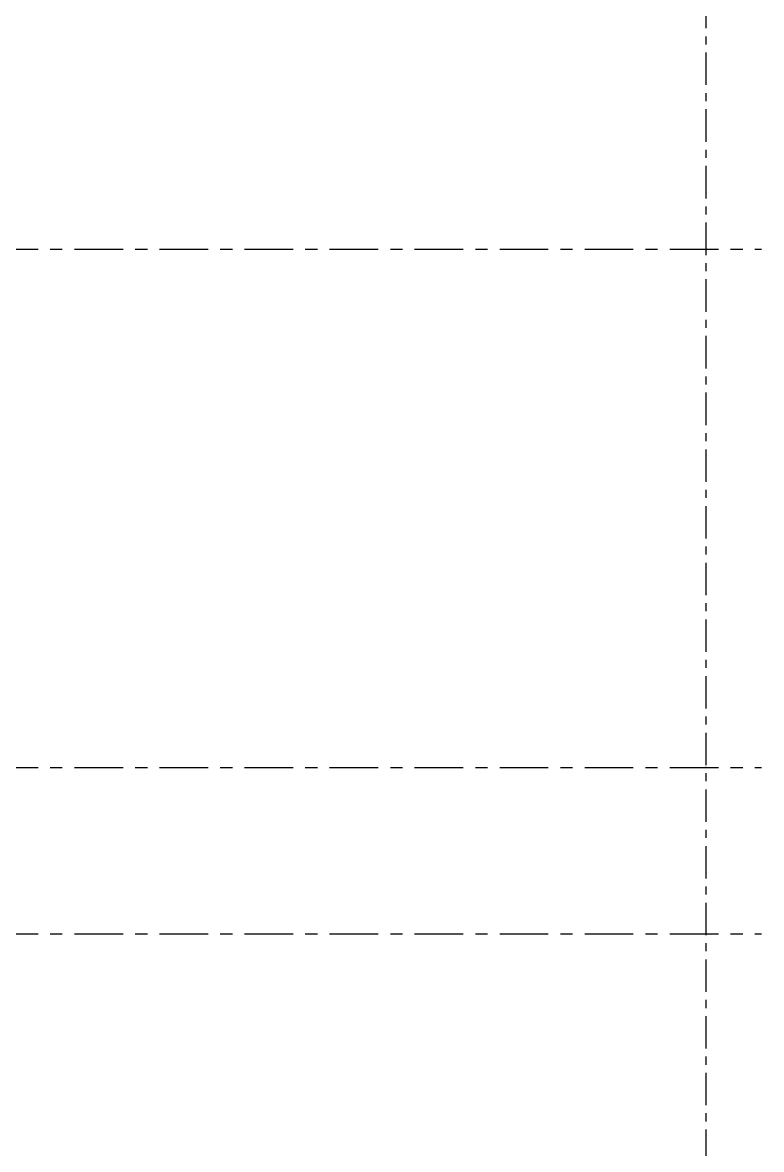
# Model space of a CAD drawing. Header units: millimetres. Extents: x -220592 to 404889, y -217665 to 38245.
# Drawn here: x -34204 to -30213, y -81589 to -75499 of the extents above; entities that cross this region are included whole.
import ezdxf
from ezdxf.enums import TextEntityAlignment as Align

# ---------------------------------------------------------------- set-up
doc = ezdxf.new("R2010")
doc.units = ezdxf.units.MM
doc.linetypes.add('CENTER', pattern=[50.8, 31.75, -6.35, 6.35, -6.35])
doc.linetypes.add('TA_GL_000.70000', pattern=[1.925, 0.7, -0.175, 0.175, -0.175, 0.7])
for name, color, linetype in [('000 - 0_SYM_DWG_GRID-BUBBLE_MAIN_COLOR_1', 7, 'Continuous'), ('000 - 0_SYM_DWG_GRIDLINE_MAIN_COLOR_251', 7, 'Continuous'), ('000 - GRID', 7, 'CENTER')]:
    doc.layers.add(name, color=color, linetype=linetype)
doc.styles.add('ARIAL', font='arial.ttf')
doc.styles.add('TA', font='', dxfattribs={"height": 4.5})
doc.styles.get('TA').set_extended_font_data('Cordia New')

# ---------------------------------------------------------------- blocks, each defined once
blk = doc.blocks.new('*U28502')
at = {"layer": '000 - 0_SYM_DWG_GRIDLINE_MAIN_COLOR_251', "color": 7, "linetype": 'ByBlock', "ltscale": 5}
blk.add_line((10, 0), (-247.29, 0), dxfattribs=at)
at = {"color": 7, "style": 'TA', "flags": 1}
blk.add_attdef('LOCATION', (6, -6), '', height=4.5, rotation=270, dxfattribs=at)
at = {"layer": '000 - 0_SYM_DWG_GRID-BUBBLE_MAIN_COLOR_1', "color": 7, "style": 'ARIAL'}
blk.add_attdef('GRID-HEAD', text='', height=4, rotation=270, dxfattribs=at).set_placement((48.65, 0), align=Align.MIDDLE_CENTER)
blk = doc.blocks.new('*U28501')
at = {"layer": '000 - 0_SYM_DWG_GRIDLINE_MAIN_COLOR_251', "color": 7, "linetype": 'ByBlock', "ltscale": 5}
blk.add_line((4, 0), (-210.853, 0), dxfattribs=at)
at = {"layer": '000 - 0_SYM_DWG_GRIDLINE_MAIN_COLOR_251', "color": 7}
blk.add_point((-206.853, 0), dxfattribs=at)
at = {"color": 7, "style": 'TA', "flags": 1}
blk.add_attdef('LOCATION', (6, -6), '', height=4.5, rotation=270, dxfattribs=at)

msp = doc.modelspace()

# ---------------------------------------------------------------- block references
at = {"layer": '000 - GRID', "color": 7, "linetype": 'TA_GL_000.70000'}
for name, p, xscale, yscale, zscale, rotation in [('*U28502', (-30513.0357, -74324.4711), 50, 50, 50, 90), ('*U28501', (-46026.9928, -76724.4711), 75, 75, 75, 180), ('*U28501', (-46026.9928, -79524.4711), 75, 75, 75, 180), ('*U28501', (-46026.9928, -80424.4711), 75, 75, 75, 180)]:
    msp.add_blockref(name, p, dxfattribs=dict(at, xscale=xscale, yscale=yscale, zscale=zscale, rotation=rotation))

doc.saveas('drawing.dxf')
